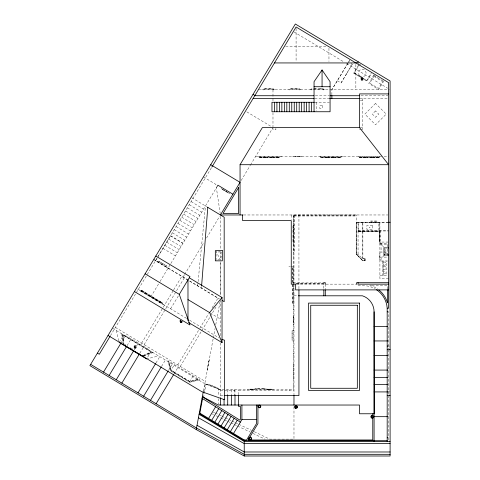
<?xml version="1.0" encoding="UTF-8"?>
<svg xmlns="http://www.w3.org/2000/svg" width="480" height="480" viewBox="0 0 480 480"><rect width="100%" height="100%" fill="white"/><g stroke="black" fill="none" stroke-linecap="round" stroke-linejoin="round"><path stroke-width="0.36" stroke-dasharray="2.4 1.8" d="M220.434 294.99L220.434 261.6L220.434 295.188M201.438 288.018L201.558 286.524M197.694 285.768L205.458 205.962M238.638 394.83L238.746 389.736M203.58 397.536L206.028 384.198M203.418 391.008L213.162 338.706M213.288 338.004L215.082 328.392M215.76 324.732L220.02 301.872M203.922 391.26L205.29 383.916M134.022 347.106L134.196 346.188L135.312 345.858L136.23 346.668L136.044 347.58L134.928 347.916L134.022 347.106L134.988 347.658L136.044 347.58M134.28 347.022L134.196 346.188M182.094 321.174L181.914 322.068L180.828 322.398L179.946 321.606L180.12 320.712L181.206 320.388L180.12 320.712M181.914 322.068L180.888 322.14L180.198 321.522L180.312 320.892M360.984 79.236L361.152 78.342L362.238 78.018L363.132 78.81L362.952 79.698L361.86 80.028L360.984 79.236L361.92 79.776L362.952 79.698M361.23 79.152L361.152 78.342M135.84 347.394L135.972 346.752L135.258 346.116L134.4 346.374M181.722 321.3L181.62 321.798L180.912 322.014L180.318 321.48L180.414 320.976L181.122 320.766M181.722 321.888L181.848 321.258M181.836 321.366L181.926 321.948M362.754 79.524L362.88 78.894L362.184 78.27L361.35 78.522M135.144 346.134L134.502 346.326M362.13 78.066L361.272 78.318M362.322 78.108L363.03 78.738M181.836 321.708A0.876 0.876 0 0 1 180.756 322.302L180.798 322.08M205.152 383.862L220.104 389.61M206.646 384.438L207.87 384.906M208.278 385.062L208.536 384.384L217.236 387.726L216.978 388.41M210.036 384.96L215.742 387.156M217.386 388.566L218.61 389.034M155.67 260.496L157.2 257.952M157.584 257.316L170.58 235.698L183.06 243.204M110.442 335.7L157.98 256.656M158.154 256.362L211.83 167.112M156.318 261.108L168.552 268.464M139.764 290.25L163.482 304.512M140.49 291.024L162.456 304.236M157.914 262.41L158.67 261.162L167.406 266.418L166.656 267.666M140.94 291.126L141.462 290.256L162.684 303.012L162.156 303.888M159.048 261.39L167.022 266.19M141.612 290.85L162.084 303.162M141.84 290.478L162.306 302.79M119.148 342.42L123.648 334.932M124.674 336.054L124.896 335.682M121.08 342.9L125.28 335.91M125.37 336.306L125.67 335.808L131.748 339.126L143.61 346.254L149.388 350.07L149.088 350.568M150.786 296.88L159.66 282.12M160.044 281.478L216.804 187.098M127.08 345.642L130.896 339.288M222.576 189.36L228.318 192.816M134.19 349.914L138.006 343.566M141.612 343.182L162.846 307.872M163.236 307.23L173.274 290.538M173.658 289.896L181.764 276.414M183.126 277.008L184.278 275.088M184.662 274.446L203.892 242.472M206.586 237.996L219.66 216.252M241.188 180.456L250.284 165.336M250.494 164.976L272.982 127.59M144.108 344.688L165.342 309.372M165.732 308.73L184.26 277.914M139.806 353.292L143.628 346.944M170.616 308.802L178.92 294.99M149.634 351.066L149.862 350.694M151.11 351.444L146.604 358.932L158.598 355.95M155.958 363.006L159.774 356.658M161.574 366.384L165.39 360.036M331.878 94.818L331.878 89.724L350.07 59.472M347.934 63.312L331.878 89.724M348.186 62.886L350.136 59.646M168.438 370.512L172.254 364.164M198.174 379.752L189.558 381.894L170.838 370.638L174.072 365.256M171.942 370.77L176.436 373.476M177.78 364.938L199.404 328.98M199.788 328.338L208.668 313.572M212.142 307.794L217.938 298.164M358.302 65.478L353.67 73.182L366.9 81.138L371.148 74.076M354.048 73.41L359.082 65.04M174.054 373.89L177.87 367.542M355.146 73.56L365.88 80.016M180.276 366.438L201.51 331.122M201.9 330.48L210.006 316.998M210.396 316.356L216.96 305.442M178.182 374.526L182.676 377.226M184.422 378.276L188.916 380.982M366.528 80.916L371.562 72.54M373.938 74.814L368.754 83.442L378.738 89.448L383.922 80.82M189.558 381.894L192.792 376.512M384.144 255.024L379.902 260.994L387.912 260.994M362.058 79.056L362.622 78.396M143.088 355.458L151.668 351.78M142.86 355.83L152.046 352.008M143.94 355.674L152.418 352.23M143.532 356.406L152.982 352.572M169.326 363.24L170.826 369.258M197.784 379.512L189.792 381.504L171.072 370.248L169.08 362.25M285.69 46.764L326.718 46.764M258.366 89.724L389.352 89.724M315.342 95.724L329.556 95.724M360.966 95.724L387.894 95.724M314.754 98.46L329.676 98.46M359.514 98.46L388.644 98.46M360.246 100.644L362.43 100.644M314.778 102.282L329.358 102.282M360.246 127.59L362.43 127.59M359.514 129.774L361.698 129.774M381.744 156.426L356.988 156.714M255.468 156.714L381.162 156.714M384.156 156.714L388.644 156.714M259.104 157.152L279.498 157.152M320.616 157.152L341.004 157.152M359.172 157.296L379.56 157.296M243.468 214.968L387.9 214.968M293.976 215.7L356.604 215.7M293.976 215.988L356.604 215.988M293.25 216.426L294.27 216.426L294.27 252.834L293.25 252.834M293.25 216.864L293.25 234.192M388.644 222.252L356.166 222.252L356.166 254.292L362.574 260.7L365.196 260.7L365.196 258.372L362.868 258.372L362.868 222.396M356.604 222.396L388.35 222.396M293.25 225.528L293.25 243.732M292.962 225.966L292.962 234.186M358.062 230.7L388.644 230.7M358.062 230.988L388.644 230.988M358.494 231.138L378.888 231.138L378.888 222.69L358.494 222.69L358.494 231.282L363.45 231.282L363.45 230.7M379.32 231.282L374.514 231.282L374.514 230.7M380.196 231.282L379.614 231.282L379.614 241.77L380.196 241.77M358.062 231.576L379.32 231.576M379.614 232.008L379.614 233.76M379.614 234.048L379.614 235.794M292.962 235.068L292.962 243.288M293.25 235.068L293.25 252.39M379.614 236.526L380.196 236.526M379.614 237.252L379.614 238.998M379.614 239.292L379.614 241.038M388.35 242.058L379.32 242.058L379.32 222.396M379.902 243.33L387.186 243.33L387.186 248.472M379.902 244.152L387.186 244.152M384.564 249.396L385.146 249.396L385.146 251.148L384.564 251.148M384.564 251.868L385.146 251.868L385.146 253.614L384.564 253.614M379.902 252.066L387.186 252.066M221.598 252.396L221.016 252.396L221.016 254.844L221.598 254.844M379.902 253.362L379.902 259.914M356.166 254.292L358.062 254.292L362.574 258.81L365.196 258.81M221.598 256.326L221.016 256.326L221.016 259.092L221.598 259.092M379.614 256.374L379.176 256.374L379.176 256.95L379.614 256.956M293.25 256.476L293.976 256.476M379.902 257.112L387.186 257.112L387.186 256.08M217.884 259.536L219.636 259.536M365.196 260.412L362.574 260.412L356.46 254.292L356.46 222.252M288.882 266.232L290.34 266.232M291.066 266.232L293.25 266.232M292.524 267.984L292.524 278.976M379.902 275.556L386.844 275.556L386.844 260.994M388.644 278.616L379.902 278.616L379.902 222.252M292.524 280.146L292.524 291.138M293.25 282.912L323.832 282.912M296.22 283.422L323.088 283.422M296.232 283.782L323.832 283.782M296.22 284.148L323.832 284.148L323.832 289.248M326.034 284.148L357.312 284.148M358.062 285.606L362.43 285.606A24.294 24.294 0 0 1 375.36 288.996M292.524 292.302L292.524 303.228M293.976 295.8L298.458 295.8M293.25 305.994L293.976 305.994M293.25 309.636L293.976 309.636M387.186 311.826L388.644 311.826L388.644 348.954M293.25 315.462L293.25 324.924M293.25 317.352L293.25 323.034M293.976 330.75L292.086 330.75L292.086 340.944L293.976 340.944M292.086 331.332L292.086 340.362M387.186 346.044L390.102 346.044M293.25 353.328L293.976 353.328M293.25 356.964L293.976 356.964M293.25 364.248L293.25 378.81M293.25 386.094L293.976 386.094M220.434 390.462L234.996 390.462M238.638 390.462L293.976 390.462M387.768 391.92L390.102 391.92M220.434 395.562L224.172 395.562M209.268 359.598L207.132 371.052M208.716 360.978L207.114 369.57M220.434 389.736L204.774 383.718L112.416 328.176M212.178 413.892L213.516 414.534M216.198 415.812L220.212 417.738M220.878 418.056L223.56 419.34M224.226 419.658L226.902 420.936M227.574 421.26L230.25 422.538M230.922 422.862L233.598 424.14M234.264 424.464L236.946 425.742M237.612 426.066L250.326 432.15M253.008 433.428L265.056 439.194M213.312 412.026L214.656 412.674M215.328 412.998L221.37 415.902M222.042 416.22L224.73 417.516M225.402 417.834L228.09 419.13M228.762 419.448L231.45 420.738M232.122 421.062L234.804 422.352M235.476 422.676L238.164 423.966M238.836 424.29L251.598 430.422M254.286 431.712L269.736 439.134L293.976 439.134L293.976 405.03M219.39 404.484L218.346 403.938L218.346 398.706M356.748 62.628L360.564 64.92M359.076 64.194L360.336 64.956M374.676 75.648L375.798 76.32M373.632 75.33L383.616 81.336M351.054 63.492L352.302 64.242L341.04 82.962L337.296 80.712M352.152 64.488L346.746 73.476M294.042 31.956L343.35 61.608M346.554 63.534L387.54 88.182M354.27 73.032L366.75 80.538M346.596 73.728L341.19 82.71M246.84 111.87L271.068 126.438M203.394 176.898L215.874 184.404L220.212 213.516M221.082 188.46L229.818 193.716M222.504 189.486L225.126 191.064M225.624 191.364L228.246 192.936M191.73 197.706L206.706 206.712M191.1 201.582L203.58 209.082M189.222 204.702L201.702 212.202M187.344 207.822L199.824 215.322M185.472 210.942L197.952 218.442M183.594 214.062L196.074 221.562M181.716 217.182L194.196 224.682M179.844 220.302L192.318 227.808M177.966 223.422L190.446 230.928M176.088 226.542L188.568 234.048M174.21 229.662L186.69 237.168M172.338 232.782L184.812 240.288M170.46 235.902L182.94 243.408M168.582 239.022L181.062 246.528M166.704 242.142L179.184 249.648M164.832 245.262L177.312 252.768M162.954 248.382L175.434 255.888M153.798 259.368L219.168 298.68M153.696 259.53L219.186 298.914M210.24 312.972L220.434 319.104M141.24 290.628L162.456 303.39M137.712 289.02L186.564 318.396M189.654 320.25L219.156 337.992M115.416 327.432L205.2 381.426M124.746 335.934L149.712 350.94M123.426 335.304L150.882 351.816M125.898 345.12L123.99 343.974L123.09 334.596M130.356 347.802L132.9 349.332M379.902 242.058L383.718 247.296M196.794 379.764L190.782 381.258M168.69 362.016L170.838 370.638M116.16 330.426L118.794 341.01M122.34 334.146L123.54 344.724M122.712 334.368L123.762 344.346M121.776 333.804L122.742 343.224M388.644 349.686L388.644 394.83M388.644 395.562L388.644 441.438M387.378 254.43L387.378 253.848L385.776 253.848L385.776 254.43M387.426 289.008L387.426 285.36L369.876 285.36L372.804 286.356A25.512 25.512 0 0 1 377.766 289.11M387.186 249.036L387.186 255.672M383.376 260.994L383.376 275.556M382.5 260.994L382.5 275.556M381.072 243.33L381.072 252.066M380.196 230.7L380.196 242.058M379.56 156.714L379.56 157.734L359.172 157.734L359.172 156.714M378.834 157.296L372.864 157.296M378.834 157.734L372.864 157.734M376.41 221.088L371.022 221.088M374.226 230.7L374.226 231.282L363.738 231.282L363.738 230.7M372.276 157.296L366.528 157.296M372.276 157.734L366.528 157.734M368.982 230.7L368.982 231.282M365.946 157.296L359.898 157.296M365.946 157.734L359.898 157.734M364.902 258.81L364.902 260.412M364.758 258.81L364.758 260.262L362.574 260.262L356.604 254.292L356.604 214.968M362.574 222.396L362.574 260.7M362.43 98.46L362.43 129.774M358.062 222.396L358.062 254.292M356.022 214.968L341.532 214.968M355.854 64.428L355.854 89.724M343.194 156.714L318.432 156.714M341.004 156.714L341.004 157.59L320.616 157.59L320.616 156.714M340.362 214.968L325.872 214.968M340.278 157.152L334.308 157.152M340.278 157.59L334.308 157.59M333.726 157.152L327.972 157.152M333.726 157.59L327.972 157.59M328.956 48.234L328.956 61.47M327.39 157.152L321.348 157.152M327.39 157.59L321.348 157.59M325.29 284.148L325.29 289.248M324.744 89.724L310.182 89.724M324.708 214.968L310.218 214.968M323.286 90.012L323.286 88.704L311.64 88.704L311.64 90.012M322.122 88.704L318.63 88.704M316.524 102.282L316.524 111.018M316.296 88.704L312.804 88.704M309.054 214.968L294.564 214.968M302.07 156.714L292.602 156.714M300.966 89.724L287.856 89.724M300.174 156.714L294.498 156.714M299.508 90.012L299.508 88.56L289.314 88.56L289.314 90.012M298.938 214.968L298.938 289.152M297.762 88.56L291.06 88.56M296.088 28.464L296.088 61.47M293.976 214.968L293.976 283.422M293.976 284.148L293.976 394.83M293.544 283.002L293.544 267.402L292.524 267.402L292.524 303.81L293.544 303.81L293.544 283.746M293.25 214.968L293.25 389.736L218.346 389.736L218.346 395.712M291.264 214.968L291.264 219.432M289.608 389.736L289.608 390.462M281.682 156.714L256.92 156.714M279.498 156.714L279.498 157.59L259.104 157.59L259.104 156.714M278.766 157.152L272.796 157.152M278.766 157.59L272.796 157.59M275.892 128.316L275.892 129.774L272.982 129.774L272.982 128.316M274.752 89.724L261.642 89.724M273.588 389.736L247.374 389.736M273.294 90.012L273.294 88.56L263.1 88.56L263.1 90.012M272.982 89.724L272.982 97.734M272.982 98.46L272.982 101.448M272.982 112.65L272.982 126.84M272.214 157.152L266.46 157.152M272.214 157.59L266.46 157.59M271.698 389.736L271.698 389.154L266.088 389.154L266.088 388.716L254.874 388.716L254.874 389.154L249.27 389.154L249.27 389.736M271.548 88.56L264.846 88.56M271.008 389.154L269.076 389.154M268.746 389.154L266.82 389.154M265.878 157.152L259.836 157.152M265.878 157.59L259.836 157.59M265.404 388.716L263.472 388.716M263.142 388.716L261.21 388.716M259.776 388.716L257.85 388.716M257.532 388.716L255.606 388.716M254.148 389.154L252.216 389.154M251.928 389.154L249.996 389.154M234.996 389.736L234.996 394.83M234.69 389.736L234.69 394.83M231.354 389.736L231.354 394.83M227.712 389.736L227.712 394.83M220.434 216.456L220.434 249.894M220.434 251.382L220.434 260.118L216.06 251.382L216.06 260.118M220.434 299.664L220.434 336.138M220.434 342.84L220.434 397.014M219.792 251.382L219.792 251.964L218.046 251.964L218.046 251.382M180.756 322.302A0.876 0.876 0 0 1 180.162 321.222A0.876 0.876 0 0 1 181.242 320.622M182.382 321.534A1.362 1.362 0 0 1 180.402 322.638A1.362 1.362 0 0 1 180.138 320.388M369.456 227.394L370.014 227.55L369.456 227.394M134.502 346.464L134.406 346.974L135.012 347.526L135.744 347.304L135.846 346.794L135.228 346.248L134.502 346.464M361.446 78.612L361.356 79.11L361.95 79.644L362.658 79.434L362.76 78.936L362.154 78.396L361.446 78.612M373.878 76.326L369.75 83.19L378.486 88.446L382.614 81.582L373.878 76.326M375.534 103.434L364.848 114.114L375.534 124.8L386.22 114.114L375.534 103.434M375.534 110.916L372.336 114.114L375.534 117.318L378.732 114.114L375.534 110.916M199.668 379.794L189.672 382.284L170.436 370.716L167.946 360.72L199.668 379.794M322.302 105.732L319.68 105.732L319.68 108.354L322.302 108.354L322.302 105.732M376.992 221.088L370.44 221.088L370.44 222.546L376.992 222.546L376.992 221.088M372.57 225.384L366.894 225.384L366.894 229.458L372.57 229.458L372.57 225.384M134.568 347.628A0.876 0.876 0 0 0 135.996 347.124A0.876 0.876 0 0 0 134.85 346.14A0.876 0.876 0 0 0 134.568 347.628M134.328 348.072A1.398 1.398 0 0 0 136.518 347.034A1.398 1.398 0 0 0 134.526 345.66A1.398 1.398 0 0 0 134.328 348.072M361.56 79.776A0.876 0.876 0 0 0 362.928 79.122A0.876 0.876 0 0 0 361.674 78.27A0.876 0.876 0 0 0 361.56 79.776M359.664 75.75A3.786 3.786 0 0 0 365.97 73.956A3.786 3.786 0 0 0 361.26 69.39A3.786 3.786 0 0 0 359.664 75.75M361.278 80.178A1.362 1.362 0 0 0 363.414 79.164A1.362 1.362 0 0 0 361.47 77.826A1.362 1.362 0 0 0 361.278 80.178M383.64 264.99A1.602 1.602 0 0 0 386.046 263.604A1.602 1.602 0 0 0 383.64 262.218A1.602 1.602 0 0 0 383.64 264.99M383.64 269.286A1.602 1.602 0 0 0 386.046 267.9A1.602 1.602 0 0 0 383.64 266.514A1.602 1.602 0 0 0 383.64 269.286M383.862 273.726A1.164 1.164 0 0 0 385.608 272.718A1.164 1.164 0 0 0 383.862 271.71A1.164 1.164 0 0 0 383.862 273.726"/><path stroke-width="0.72" d="M201.612 285.78L207.792 207.372M196.236 429.564L89.898 365.616L295.344 24L390.102 80.982L390.102 456L244.236 456L196.236 429.564L203.298 391.632M202.962 396.408L199.716 413.868L244.236 440.706L387.186 440.706M249.12 438.636L249.288 437.748L250.374 437.418L251.268 438.21L251.088 439.104L249.996 439.428L249.366 438.552M258.354 406.596L258.522 405.702L259.608 405.378L260.502 406.17L260.322 407.058L259.236 407.388L258.6 406.512M373.344 416.544L373.164 417.432L372.072 417.762L371.196 416.97L371.364 416.076L372.45 415.752L373.092 416.622M372.288 416.022L371.484 416.052M295.86 407.988L294.984 407.196L295.152 406.302L296.238 405.978L297.132 406.77L296.952 407.658L295.92 407.73M110.058 336.342L99.276 354.264L97.404 353.136M211.83 167.112L296.088 27L388.644 82.656L388.644 308.184L387.186 308.184L386.784 305.082A24.294 24.294 0 0 0 376.506 289.716M103.512 372.108L121.08 342.9M217.182 186.468L217.938 185.208L232.914 194.22M109.128 375.486L126.312 346.908M240.054 164.706L262.374 127.59L359.514 127.59L388.644 164.706L240.054 164.706L240.054 214.968M116.244 379.758L133.806 350.55M121.86 383.136L139.422 353.928M134.43 291.57L189.984 324.978L179.298 294.366L189.984 276.6L155.796 256.044M142.86 355.83L142.638 356.208L141.36 355.44M138.006 392.85L155.574 363.642M143.628 396.228L161.19 367.02M150.492 400.356L168.054 371.148M156.108 403.734L173.67 374.526M231.012 416.502L224.154 427.842M208.578 418.428L215.634 406.752M211.692 420.312L218.724 408.678M214.806 422.196L221.814 410.604M217.926 424.08L224.904 412.53M221.04 425.964L227.994 414.456M227.274 429.726L234.174 418.302M230.388 431.61L237.27 420.228M233.502 433.494L241.908 419.592L241.908 405.03M314.31 102.282L271.962 102.282L271.962 111.744L330.072 111.744L330.072 81.696L322.062 69.984L314.052 81.696L314.052 111.744M188.622 322.53L222.03 342.618L209.598 312.588L222.03 297.504L189.576 277.986M358.53 61.998L355.854 62.94L274.476 62.94M372.186 417.714L372.864 417.294M295.272 406.278L296.13 406.02M314.052 86.718L330.072 86.718M388.644 93.906L359.514 93.906L359.514 127.59M254.76 95.724L313.848 95.724M330.3 95.724L359.472 95.724M253.11 98.46L314.046 98.46M329.646 98.46L359.514 98.46M242.784 214.968L220.434 214.968L240.054 182.34L210.726 164.706M388.644 222.252L390.102 222.252M388.644 247.878L383.982 247.878L383.982 255.012L388.644 255.012M388.644 282.69L356.604 282.69L356.604 284.148M388.644 284.148L358.062 284.148L358.062 282.69M388.644 289.89L295.662 289.89L295.662 284.148L291.264 284.148L291.264 220.614L242.628 220.614L242.628 214.968M298.458 295.8L362.43 295.8A16.842 16.842 0 0 1 374.082 311.82L374.082 441.438M374.082 311.82L374.226 413.766L359.514 413.766L359.514 405.03L218.346 405.03L202.362 396.666M387.186 311.826L387.768 311.826M374.082 326.382L387.912 326.382M374.082 340.944L387.912 340.944M387.186 346.044L387.768 346.044M387.186 349.686L390.102 349.686M374.082 355.512L387.912 355.512M374.082 370.074L387.912 370.074M374.082 377.358L387.912 377.358M374.082 384.636L387.912 384.636M374.082 391.92L387.768 391.92M224.172 395.562L298.938 395.562L298.938 289.902M387.186 395.562L390.102 395.562M374.082 416.676L387.912 416.676M241.908 419.592L256.47 419.592M387.186 437.796L387.768 437.796M199.35 412.854L244.236 439.98L246.6 439.98L256.47 423.648L256.47 405.03M390.102 441.438L244.236 441.438L199.08 414.282L200.394 414.786M390.102 443.622L244.236 443.622L198.438 417.744M390.102 451.986L244.236 451.986L197.028 425.31M390.102 454.314L244.236 454.314L196.518 428.04L90.654 364.368M221.808 339.246L224.55 340.218L224.55 399.732L201.972 391.764L108.036 335.466M253.032 94.35L254.904 95.478M207.33 207.09L224.178 217.224L224.178 301.692L222.306 300.564M145.116 273.804L179.298 294.366M187.98 299.586L209.598 312.588M125.448 345.87L130.542 348.93M131.814 349.698L133.722 350.844M134.994 351.612L140.088 354.672M119.148 342.42L146.604 358.932M203.58 397.536L239.874 420.138L240.45 419.184L240.45 406.482L238.638 406.482L238.638 395.562M202.056 398.304L240.36 422.154M387.426 289.734L387.426 302.856L387.03 301.416A25.512 25.512 0 0 0 378.9 289.968M387.186 308.184L387.186 441.438M384.564 254.43L384.564 255.012M372.768 413.766L372.768 416.01M372.768 417.51L372.768 439.98L248.058 439.98L257.928 423.648L257.928 405.03M331.878 95.55L331.878 98.46M325.29 284.148L325.29 282.69L323.832 282.69L323.832 284.148M325.29 289.974L325.29 295.8M323.832 289.974L323.832 295.8M322.062 69.984L322.062 86.718M311.574 102.282L311.574 111.744M309.096 102.282L309.096 111.744M306.624 102.282L306.624 111.744M304.146 102.282L304.146 111.744M301.668 102.282L301.668 111.744M299.196 102.282L299.196 111.744M296.718 102.282L296.718 111.744M294.246 102.282L294.246 111.744M293.976 395.562L293.976 405.03M291.768 102.282L291.768 111.744M289.29 102.282L289.29 111.744M286.818 102.282L286.818 111.744M284.34 102.282L284.34 111.744M281.862 102.282L281.862 111.744M279.39 102.282L279.39 111.744M276.912 102.282L276.912 111.744M274.434 102.282L274.434 111.744M244.236 439.98L244.236 456M234.996 395.562L234.996 405.03M231.354 395.562L231.354 405.03M227.712 395.562L227.712 405.03M224.07 399.204L224.07 405.03M222.03 297.504L222.03 342.618M220.434 397.746L220.434 405.03M187.98 279.924L187.98 320.694M238.596 187.59L223.008 213.516L238.596 213.516L238.596 187.59M222.324 250.65L215.334 250.65L215.334 260.844L222.324 260.844L222.324 250.65M359.514 303.084L308.544 303.084L308.544 390.462L359.514 390.462L359.514 303.084M357.33 305.268L310.728 305.268L310.728 388.278L357.33 388.278L357.33 305.268M371.49 417.912A1.362 1.362 0 0 0 373.626 416.898A1.362 1.362 0 0 0 371.682 415.56A1.362 1.362 0 0 0 371.49 417.912M295.278 408.138A1.362 1.362 0 0 0 297.414 407.124A1.362 1.362 0 0 0 295.47 405.786A1.362 1.362 0 0 0 295.278 408.138M258.654 407.538A1.362 1.362 0 0 0 260.784 406.53A1.362 1.362 0 0 0 258.846 405.186A1.362 1.362 0 0 0 258.654 407.538M249.42 439.578A1.362 1.362 0 0 0 251.55 438.57A1.362 1.362 0 0 0 249.606 437.226A1.362 1.362 0 0 0 249.42 439.578"/></g></svg>
